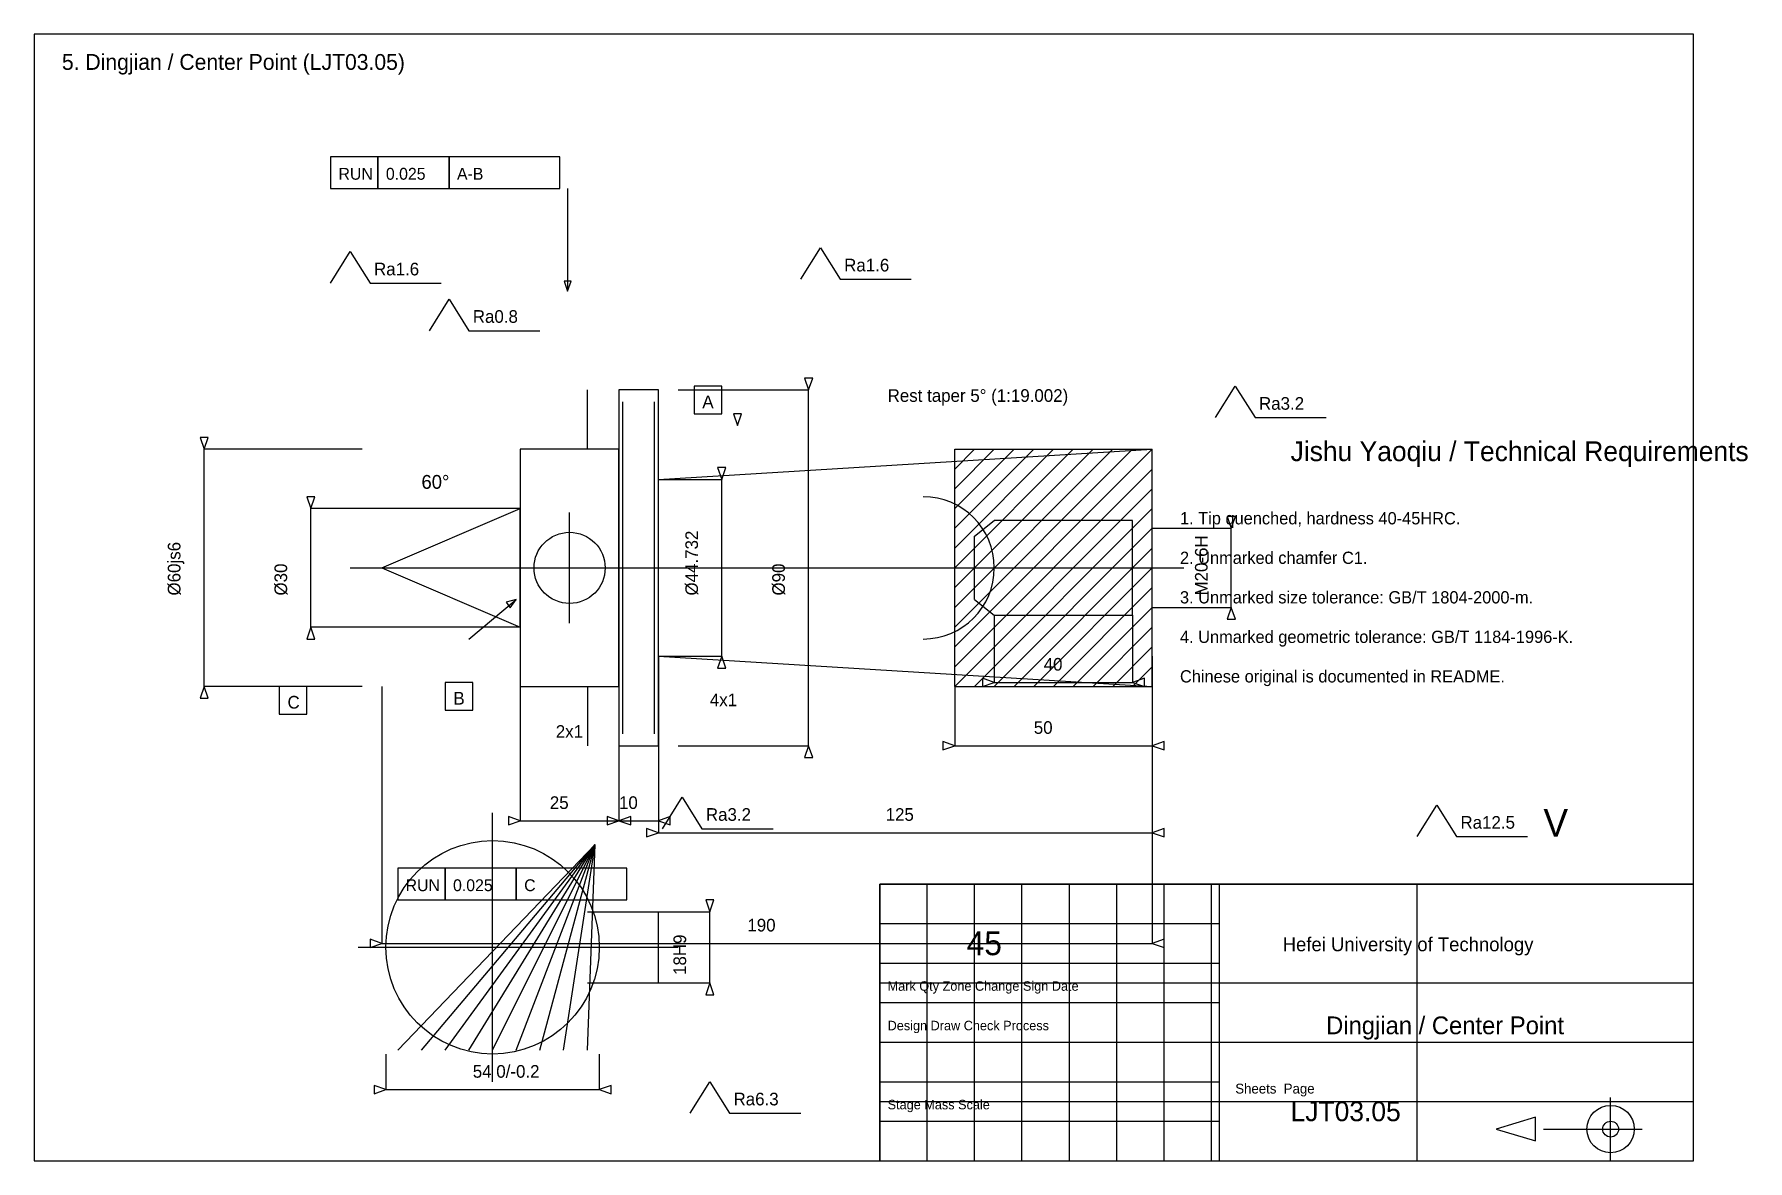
# Model space of a CAD drawing. Extents: x 0 to 434, y 0 to 285.
import ezdxf

# ---------------------------------------------------------------- set-up
doc = ezdxf.new("R2010")
doc.units = 0
for name, color, linetype in [('BORDER', 7, 'CONTINUOUS'), ('CENTER', 4, 'CONTINUOUS'), ('DIM', 2, 'CONTINUOUS'), ('HATCH', 8, 'CONTINUOUS'), ('OBJECT', 7, 'CONTINUOUS'), ('SYMBOL', 3, 'CONTINUOUS'), ('TEXT', 7, 'CONTINUOUS')]:
    doc.layers.add(name, color=color, linetype=linetype)

msp = doc.modelspace()

# ---------------------------------------------------------------- linework, layer by layer
at = {"layer": 'BORDER'}
for p, q in [((214, 70), (420, 70)), ((214, 0), (214, 70)), ((214, 70), (300, 70)), ((226, 0), (226, 70)), ((238, 0), (238, 70)), ((250, 0), (250, 70)), ((262, 0), (262, 70)), ((274, 0), (274, 70)), ((286, 0), (286, 70)), ((298, 0), (298, 70)), ((300, 0), (300, 70)), ((350, 0), (350, 70)), ((214, 60), (300, 60)), ((214, 50), (300, 50)), ((214, 45), (420, 45)), ((214, 40), (300, 40)), ((214, 30), (420, 30)), ((214, 30), (300, 30)), ((214, 20), (300, 20)), ((214, 15), (420, 15)), ((214, 10), (300, 10)), ((214, 0), (300, 0))]:
    msp.add_line(p, q, dxfattribs=at)
for points in [[(0, 0), (420, 0), (420, 285), (0, 285)], [(214, 0), (420, 0), (420, 70), (214, 70)]]:
    msp.add_lwpolyline(points, close=True, dxfattribs=at)
at = {"layer": 'CENTER'}
for p, q in [((135.5, 136), (135.5, 164)), ((80, 150), (291, 150)), ((81, 150), (127, 150)), ((121.5, 150), (149.5, 150)), ((235, 150), (288, 150)), ((116, 20), (116, 88)), ((82, 54), (163, 54)), ((399, 0), (399, 16)), ((391, 8), (407, 8))]:
    msp.add_line(p, q, dxfattribs=at)
at = {"layer": 'DIM'}
for p, q in [((135, 246), (135, 220)), ((163, 195), (196, 195)), ((196, 105), (196, 195)), ((83, 180), (43, 180)), ((43, 120), (43, 180)), ((158, 172.366), (174, 172.366)), ((174, 127.634), (174, 172.366)), ((123, 165), (70, 165)), ((70, 135), (70, 165)), ((283, 160), (303, 160)), ((303, 140), (303, 160)), ((110, 132), (122, 142)), ((283, 140), (303, 140)), ((123, 135), (70, 135)), ((243, 138), (243, 121)), ((278, 138), (278, 121)), ((158, 127.634), (158, 83)), ((158, 127.634), (174, 127.634)), ((283, 127.634), (283, 83)), ((83, 120), (43, 120)), ((88, 120), (88, 55)), ((123, 120), (123, 86)), ((148, 120), (148, 86)), ((233, 120), (233, 105)), ((243, 121), (278, 121)), ((283, 120), (283, 55)), ((283, 120), (283, 105)), ((148, 105), (148, 86)), ((158, 105), (158, 86)), ((163, 105), (196, 105)), ((233, 105), (283, 105)), ((123, 86), (148, 86)), ((148, 86), (158, 86)), ((158, 83), (283, 83)), ((158, 63), (171, 63)), ((171, 45), (171, 63)), ((88, 55), (283, 55)), ((158, 45), (171, 45)), ((89, 27), (89, 18)), ((143, 27), (143, 18)), ((89, 18), (143, 18))]:
    msp.add_line(p, q, dxfattribs=at)
for points in [[(75, 246), (87, 246), (87, 254), (75, 254)], [(87, 246), (105, 246), (105, 254), (87, 254)], [(105, 246), (133, 246), (133, 254), (105, 254)], [(135, 220), (135.875, 222.5), (134.125, 222.5)], [(167, 189), (174, 189), (174, 196), (167, 196)], [(196, 195), (197.05, 198), (194.95, 198)], [(178, 186), (179.05, 189), (176.95, 189)], [(43, 180), (44.05, 183), (41.95, 183)], [(174, 172.366), (175.05, 175.366), (172.95, 175.366)], [(70, 165), (71.05, 168), (68.95, 168)], [(303, 160), (304.05, 163), (301.95, 163)], [(122, 142), (119.45, 141.283), (120.454, 139.849)], [(303, 140), (301.95, 137), (304.05, 137)], [(70, 135), (68.95, 132), (71.05, 132)], [(174, 127.634), (172.95, 124.634), (175.05, 124.634)], [(243, 121), (240, 122.05), (240, 119.95)], [(278, 121), (281, 119.95), (281, 122.05)], [(43, 120), (41.95, 117), (44.05, 117)], [(62, 113), (69, 113), (69, 120), (62, 120)], [(104, 114), (111, 114), (111, 121), (104, 121)], [(196, 105), (194.95, 102), (197.05, 102)], [(233, 105), (230, 106.05), (230, 103.95)], [(283, 105), (286, 103.95), (286, 106.05)], [(123, 86), (120, 87.05), (120, 84.95)], [(148, 86), (145, 87.05), (145, 84.95)], [(148, 86), (151, 84.95), (151, 87.05)], [(158, 86), (161, 84.95), (161, 87.05)], [(158, 83), (155, 84.05), (155, 81.95)], [(283, 83), (286, 81.95), (286, 84.05)], [(92, 66), (104, 66), (104, 74), (92, 74)], [(104, 66), (122, 66), (122, 74), (104, 74)], [(122, 66), (150, 66), (150, 74), (122, 74)], [(171, 63), (172.05, 66), (169.95, 66)], [(88, 55), (85, 56.05), (85, 53.95)], [(283, 55), (286, 53.95), (286, 56.05)], [(171, 45), (169.95, 42), (172.05, 42)], [(89, 18), (86, 19.05), (86, 16.95)], [(143, 18), (146, 16.95), (146, 19.05)]]:
    msp.add_lwpolyline(points, close=True, dxfattribs=at)
at = {"layer": 'HATCH'}
for p, q in [((233, 180), (233, 180)), ((233, 175), (238, 180)), ((233, 170), (243, 180)), ((233, 165), (248, 180)), ((233, 160), (253, 180)), ((233, 155), (258, 180)), ((233, 150), (263, 180)), ((233, 145), (268, 180)), ((233, 140), (273, 180)), ((233, 135), (278, 180)), ((233, 130), (283, 180)), ((233, 125), (283, 175)), ((233, 120), (283, 170)), ((238, 120), (283, 165)), ((243, 120), (283, 160)), ((248, 120), (283, 155)), ((253, 120), (283, 150)), ((258, 120), (283, 145)), ((263, 120), (283, 140)), ((268, 120), (283, 135)), ((273, 120), (283, 130)), ((278, 120), (283, 125)), ((92, 28), (142, 80)), ((98, 28), (142, 80)), ((104, 28), (142, 80)), ((110, 28), (142, 80)), ((116, 28), (142, 80)), ((122, 28), (142, 80)), ((128, 28), (142, 80)), ((134, 28), (142, 80)), ((140, 28), (142, 80))]:
    msp.add_line(p, q, dxfattribs=at)
at = {"layer": 'OBJECT'}
for p, q in [((140, 180), (140, 195)), ((149, 108), (149, 192)), ((157, 108), (157, 192)), ((158, 172.366), (283, 180)), ((233, 180), (283, 180)), ((233, 120), (233, 180)), ((283, 120), (283, 180)), ((88, 150), (123, 165)), ((123, 135), (123, 165)), ((238, 158), (243, 162)), ((238, 142), (238, 158)), ((88, 150), (123, 135)), ((238, 142), (243, 138)), ((158, 127.634), (283, 120)), ((140, 120), (140, 105)), ((233, 120), (283, 120)), ((140, 63), (158, 63)), ((158, 45), (158, 63)), ((140, 45), (158, 45))]:
    msp.add_line(p, q, dxfattribs=at)
for points in [[(148, 105), (158, 105), (158, 195), (148, 195)], [(123, 120), (148, 120), (148, 180), (123, 180)]]:
    msp.add_lwpolyline(points, close=True, dxfattribs=at)
msp.add_lwpolyline([(243, 138), (278, 138), (278, 162), (243, 162)], dxfattribs=at)
for centre, radius in [((135.5, 150), 9), ((116, 54), 27)]:
    msp.add_circle(centre, radius, dxfattribs=at)
msp.add_arc((225, 150), 18, 270, 90, dxfattribs=at)
at = {"layer": 'SYMBOL'}
for p, q in [((75, 222), (80, 230)), ((80, 230), (85, 222)), ((194, 223), (199, 231)), ((199, 231), (204, 223)), ((85, 222), (103, 222)), ((204, 223), (222, 223)), ((100, 210), (105, 218)), ((105, 218), (110, 210)), ((110, 210), (128, 210)), ((299, 188), (304, 196)), ((304, 196), (309, 188)), ((309, 188), (327, 188)), ((159, 84), (164, 92)), ((164, 92), (169, 84)), ((350, 82), (355, 90)), ((355, 90), (360, 82)), ((169, 84), (187, 84)), ((360, 82), (378, 82)), ((166, 12), (171, 20)), ((171, 20), (176, 12)), ((176, 12), (194, 12)), ((382, 8), (392, 8))]:
    msp.add_line(p, q, dxfattribs=at)
msp.add_lwpolyline([(370, 8), (380, 5), (380, 11)], close=True, dxfattribs=at)
for radius in [6, 2]:
    msp.add_circle((399, 8), radius, dxfattribs=at)

# ---------------------------------------------------------------- texts
at = {"layer": 'TEXT'}
for s, height, p in [('5. Dingjian / Center Point (LJT03.05)', 4, (7, 276)), ('RUN', 3, (77, 248.2)), ('0.025', 3, (89, 248.2)), ('A-B', 3, (107, 248.2)), ('Ra1.6', 3.2, (86, 224)), ('Ra1.6', 3.2, (205, 225)), ('Ra0.8', 3.2, (111, 212)), ('Rest taper 5%%d (1:19.002)', 3.2, (216, 192)), ('A', 3.2, (169.1, 190.4)), ('Ra3.2', 3.2, (310, 190)), ('Jishu Yaoqiu / Technical Requirements', 5, (318, 177)), ('60%%d', 3.5, (98, 170)), ('1. Tip quenched, hardness 40-45HRC.', 3.1, (290, 161)), ('2. Unmarked chamfer C1.', 3.1, (290, 151)), ('3. Unmarked size tolerance: GB/T 1804-2000-m.', 3.1, (290, 141)), ('4. Unmarked geometric tolerance: GB/T 1184-1996-K.', 3.1, (290, 131)), ('40', 3.2, (255.5, 124)), ('Chinese original is documented in README.', 3.1, (290, 121)), ('C', 3.2, (64.1, 114.4)), ('B', 3.2, (106.1, 115.4)), ('4x1', 3.2, (171, 115)), ('2x1', 3.2, (132, 107)), ('50', 3.2, (253, 108)), ('25', 3.2, (130.5, 89)), ('10', 3.2, (148, 89)), ('Ra3.2', 3.2, (170, 86)), ('125', 3.2, (215.5, 86)), ('Ra12.5', 3.2, (361, 84)), ('V', 7, (382, 82)), ('RUN', 3, (94, 68.2)), ('0.025', 3, (106, 68.2)), ('C', 3, (124, 68.2)), ('190', 3.2, (180.5, 58)), ('45', 6, (236, 52)), ('Hefei University of Technology', 3.5, (316, 53)), ('Mark Qty Zone Change Sign Date', 2.4, (216, 43)), ('Design Draw Check Process', 2.4, (216, 33)), ('Dingjian / Center Point', 4.5, (327, 32)), ('54 0/-0.2', 3.2, (111, 21)), ('Sheets  Page', 2.5, (304, 17)), ('Ra6.3', 3.2, (177, 14)), ('Stage Mass Scale', 2.4, (216, 13)), ('LJT03.05', 5, (318, 10))]:
    msp.add_text(s, height=height, dxfattribs=at).set_placement(p)
for s, p in [('%%c60js6', (37, 143)), ('%%c44.732', (168, 143)), ('M20-6H', (297, 143)), ('%%c30', (64, 143)), ('%%c90', (190, 143)), ('18H9', (165, 47))]:
    msp.add_text(s, height=3.2, rotation=90, dxfattribs=at).set_placement(p)

doc.saveas('drawing.dxf')
